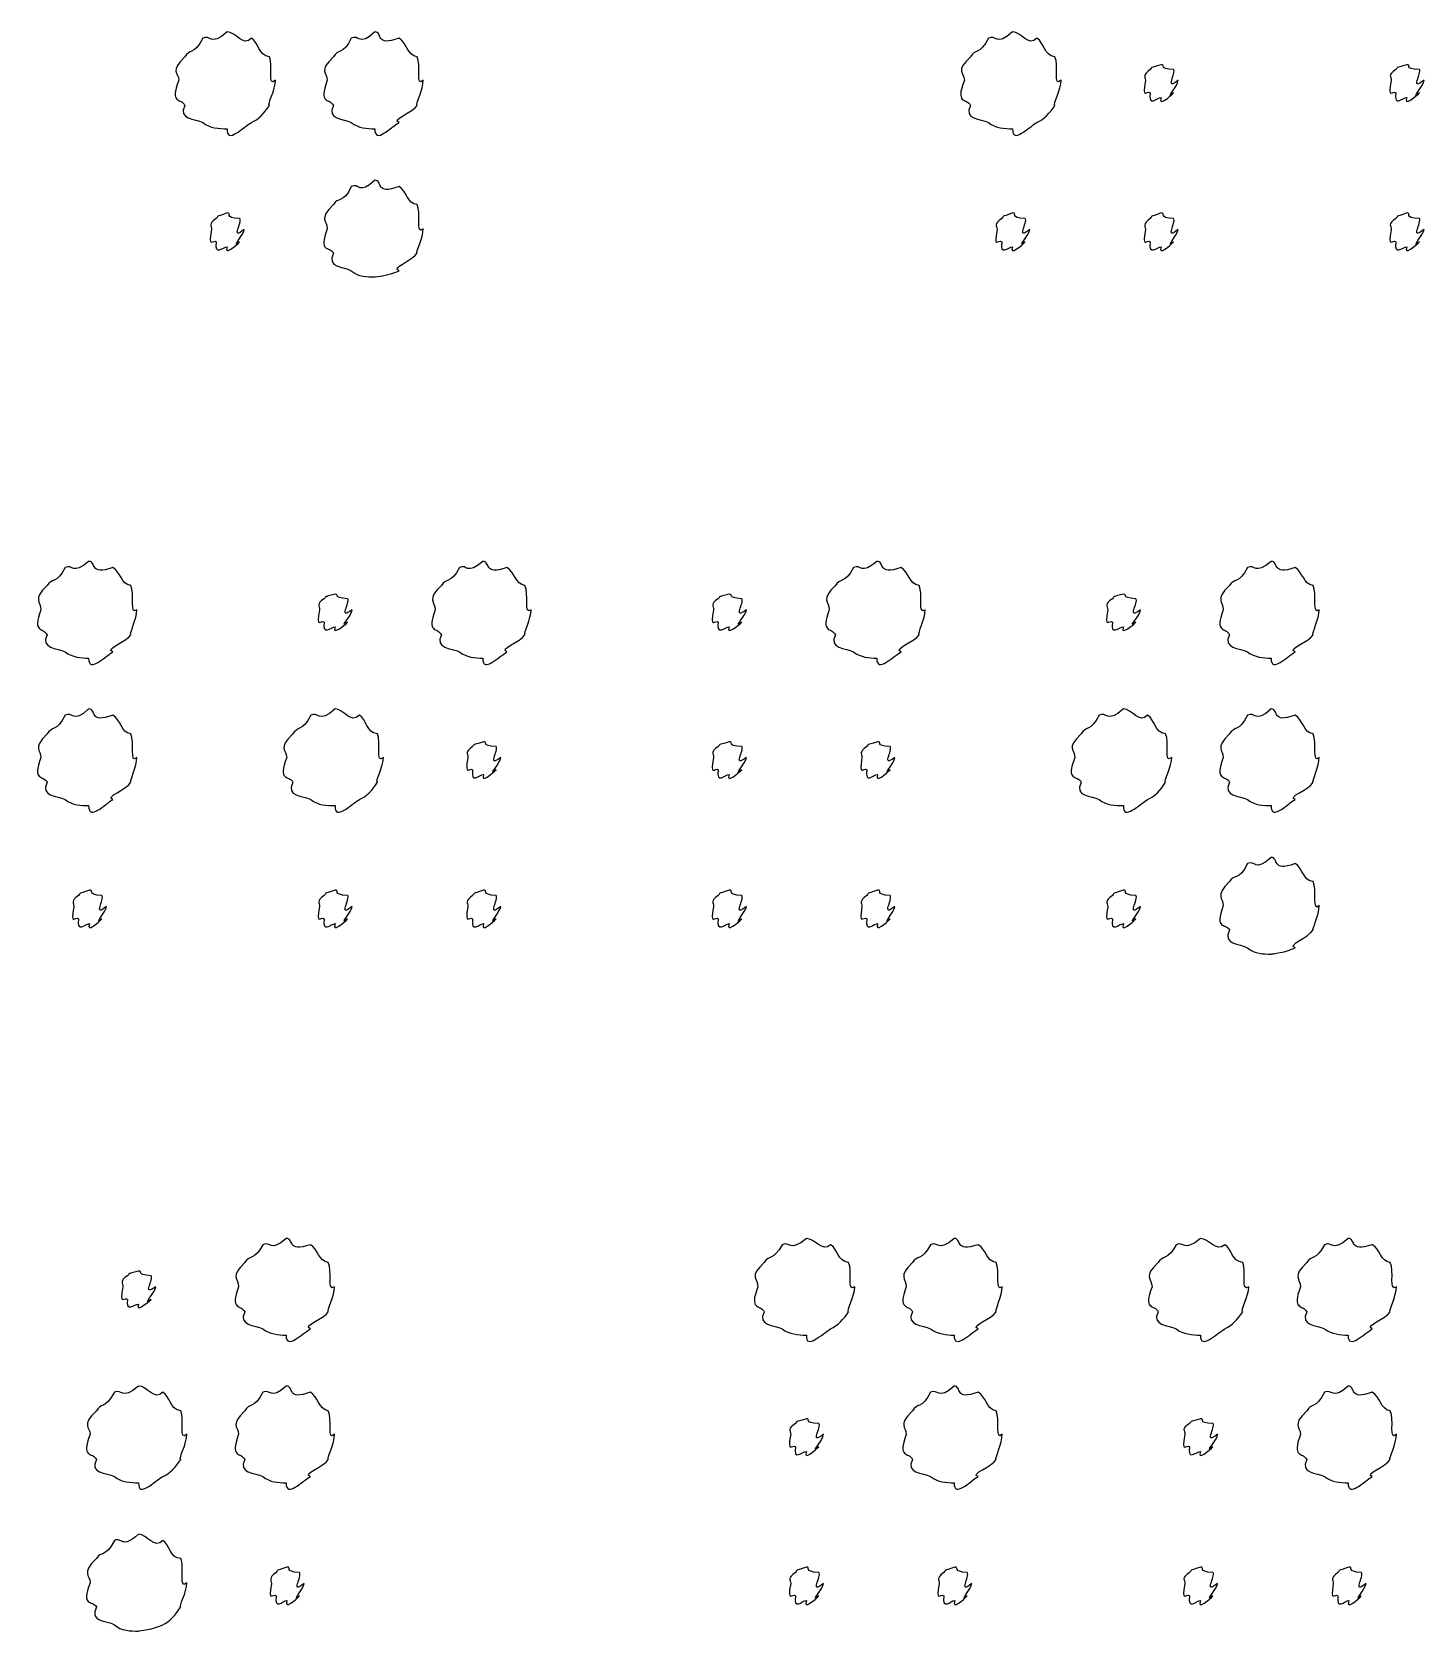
# Model space of a CAD drawing. Header units: millimetres. Extents: x -178 to -32, y 41 to 266.
# Drawn here: x -154.26 to -144.43, y 186.96 to 198.25 of the extents above; entities that cross this region are included whole.
import ezdxf

# ---------------------------------------------------------------- set-up
doc = ezdxf.new("R2010")
doc.units = ezdxf.units.MM
doc.layers.get('0').update_dxf_attribs({"linetype": 'CONTINUOUS'})

msp = doc.modelspace()

# ---------------------------------------------------------------- linework, layer by layer
at = {"color": 0}
for p, q in [((-152.882, 198.247), (-152.882, 198.247)), ((-151.84, 198.247), (-151.84, 198.247)), ((-147.337, 198.247), (-147.337, 198.247)), ((-146.289, 198.016), (-146.289, 198.016)), ((-144.554, 198.016), (-144.554, 198.016)), ((-151.84, 197.2), (-151.84, 197.2)), ((-152.882, 196.969), (-152.882, 196.969)), ((-147.337, 196.969), (-147.337, 196.969)), ((-146.289, 196.969), (-146.289, 196.969)), ((-144.554, 196.969), (-144.554, 196.969)), ((-153.86, 194.509), (-153.86, 194.509)), ((-151.078, 194.509), (-151.078, 194.509)), ((-148.296, 194.509), (-148.296, 194.509)), ((-145.513, 194.509), (-145.513, 194.509)), ((-152.12, 194.277), (-152.12, 194.277)), ((-149.338, 194.277), (-149.338, 194.277)), ((-146.555, 194.277), (-146.555, 194.277)), ((-153.86, 193.467), (-153.86, 193.467)), ((-152.12, 193.467), (-152.12, 193.467)), ((-146.555, 193.467), (-146.555, 193.467)), ((-145.513, 193.467), (-145.513, 193.467)), ((-151.072, 193.235), (-151.072, 193.235)), ((-149.338, 193.235), (-149.338, 193.235)), ((-148.29, 193.235), (-148.29, 193.235)), ((-145.513, 192.419), (-145.513, 192.419)), ((-153.855, 192.188), (-153.855, 192.188)), ((-152.12, 192.188), (-152.12, 192.188)), ((-151.072, 192.188), (-151.072, 192.188)), ((-149.338, 192.188), (-149.338, 192.188)), ((-148.29, 192.188), (-148.29, 192.188)), ((-146.555, 192.188), (-146.555, 192.188)), ((-152.466, 189.728), (-152.466, 189.728)), ((-148.793, 189.728), (-148.793, 189.728)), ((-147.751, 189.728), (-147.751, 189.728)), ((-146.011, 189.728), (-146.011, 189.728)), ((-144.969, 189.728), (-144.969, 189.728)), ((-153.507, 189.497), (-153.507, 189.497)), ((-153.507, 188.686), (-153.507, 188.686)), ((-152.466, 188.686), (-152.466, 188.686)), ((-147.751, 188.686), (-147.751, 188.686)), ((-144.969, 188.686), (-144.969, 188.686)), ((-148.793, 188.455), (-148.793, 188.455)), ((-146.011, 188.455), (-146.011, 188.455)), ((-153.507, 187.639), (-153.507, 187.639)), ((-152.46, 187.408), (-152.46, 187.408)), ((-148.793, 187.408), (-148.793, 187.408)), ((-147.746, 187.408), (-147.746, 187.408)), ((-146.011, 187.408), (-146.011, 187.408)), ((-144.964, 187.408), (-144.964, 187.408))]:
    msp.add_line(p, q, dxfattribs=at)
for points in [[(-153.053, 198.203), (-153.115, 198.082), (-153.149, 198.129), (-153.18, 198.071)], [(-152.882, 198.247), (-153.005, 198.14), (-152.998, 198.232), (-153.053, 198.203)], [(-152.711, 198.203), (-152.769, 198.14), (-152.823, 198.247), (-152.882, 198.247)], [(-152.584, 198.071), (-152.663, 198.082), (-152.659, 198.173), (-152.711, 198.203)], [(-152.006, 198.203), (-152.063, 198.082), (-152.102, 198.129), (-152.132, 198.071)], [(-151.84, 198.247), (-151.953, 198.14), (-151.95, 198.232), (-152.006, 198.203)], [(-151.669, 198.203), (-151.84, 198.14), (-151.781, 198.247), (-151.84, 198.247)], [(-151.542, 198.071), (-151.611, 198.082), (-151.614, 198.173), (-151.669, 198.203)], [(-147.508, 198.203), (-147.569, 198.082), (-147.604, 198.129), (-147.634, 198.071)], [(-147.337, 198.247), (-147.459, 198.14), (-147.452, 198.232), (-147.508, 198.203)], [(-147.166, 198.203), (-147.224, 198.14), (-147.277, 198.247), (-147.337, 198.247)], [(-147.039, 198.071), (-147.118, 198.082), (-147.113, 198.173), (-147.166, 198.203)], [(-153.18, 198.071), (-153.291, 197.968), (-153.224, 197.961), (-153.224, 197.906)], [(-152.54, 197.906), (-152.601, 197.85), (-152.554, 198.016), (-152.584, 198.071)], [(-152.132, 198.071), (-152.24, 197.968), (-152.176, 197.961), (-152.176, 197.906)], [(-151.498, 197.906), (-151.553, 197.85), (-151.512, 198.016), (-151.542, 198.071)], [(-147.634, 198.071), (-147.746, 197.968), (-147.678, 197.961), (-147.678, 197.906)], [(-146.995, 197.906), (-147.055, 197.85), (-147.009, 198.016), (-147.039, 198.071)], [(-146.366, 197.983), (-146.423, 197.941), (-146.4, 197.934), (-146.4, 197.906)], [(-146.289, 198.016), (-146.379, 197.986), (-146.345, 198.005), (-146.366, 197.983)], [(-146.201, 197.983), (-146.313, 197.986), (-146.252, 198.016), (-146.289, 198.016)], [(-146.168, 197.906), (-146.269, 197.824), (-146.179, 197.961), (-146.201, 197.983)], [(-144.631, 197.983), (-144.692, 197.941), (-144.665, 197.934), (-144.665, 197.906)], [(-144.554, 198.016), (-144.648, 197.986), (-144.61, 198.005), (-144.631, 197.983)], [(-144.466, 197.983), (-144.582, 197.986), (-144.517, 198.016), (-144.554, 198.016)], [(-144.433, 197.906), (-144.538, 197.824), (-144.444, 197.961), (-144.466, 197.983)], [(-153.224, 197.906), (-153.291, 197.732), (-153.209, 197.784), (-153.18, 197.729)], [(-152.584, 197.729), (-152.601, 197.732), (-152.54, 197.842), (-152.54, 197.906)], [(-152.176, 197.906), (-152.24, 197.732), (-152.161, 197.784), (-152.132, 197.729)], [(-151.542, 197.729), (-151.553, 197.732), (-151.498, 197.842), (-151.498, 197.906)], [(-147.678, 197.906), (-147.746, 197.732), (-147.663, 197.784), (-147.634, 197.729)], [(-147.039, 197.729), (-147.055, 197.732), (-146.995, 197.842), (-146.995, 197.906)], [(-146.4, 197.906), (-146.423, 197.758), (-146.389, 197.84), (-146.366, 197.817)], [(-146.201, 197.817), (-146.269, 197.758), (-146.168, 197.868), (-146.168, 197.906)], [(-144.665, 197.906), (-144.692, 197.758), (-144.654, 197.84), (-144.631, 197.817)], [(-144.466, 197.817), (-144.538, 197.758), (-144.433, 197.868), (-144.433, 197.906)], [(-153.18, 197.729), (-153.232, 197.626), (-153.108, 197.637), (-153.053, 197.608)], [(-152.711, 197.608), (-152.663, 197.626), (-152.617, 197.677), (-152.584, 197.729)], [(-152.132, 197.729), (-152.182, 197.626), (-152.061, 197.637), (-152.006, 197.608)], [(-151.669, 197.608), (-151.73, 197.626), (-151.571, 197.677), (-151.542, 197.729)], [(-147.634, 197.729), (-147.687, 197.626), (-147.563, 197.637), (-147.508, 197.608)], [(-147.166, 197.608), (-147.118, 197.626), (-147.072, 197.677), (-147.039, 197.729)], [(-146.366, 197.817), (-146.379, 197.714), (-146.318, 197.784), (-146.289, 197.784)], [(-146.289, 197.784), (-146.313, 197.714), (-146.223, 197.795), (-146.201, 197.817)], [(-144.631, 197.817), (-144.648, 197.714), (-144.583, 197.784), (-144.554, 197.784)], [(-144.554, 197.784), (-144.582, 197.714), (-144.488, 197.795), (-144.466, 197.817)], [(-153.053, 197.608), (-153.005, 197.566), (-152.94, 197.564), (-152.882, 197.564)], [(-152.882, 197.564), (-152.888, 197.449), (-152.766, 197.578), (-152.711, 197.608)], [(-152.006, 197.608), (-151.953, 197.566), (-151.895, 197.564), (-151.84, 197.564)], [(-151.84, 197.564), (-151.84, 197.449), (-151.724, 197.578), (-151.669, 197.608)], [(-147.508, 197.608), (-147.459, 197.566), (-147.394, 197.564), (-147.337, 197.564)], [(-147.337, 197.564), (-147.342, 197.449), (-147.221, 197.578), (-147.166, 197.608)], [(-152.006, 197.156), (-152.063, 197.031), (-152.102, 197.084), (-152.132, 197.029)], [(-151.84, 197.2), (-151.953, 197.09), (-151.95, 197.185), (-152.006, 197.156)], [(-151.669, 197.156), (-151.84, 197.09), (-151.781, 197.2), (-151.84, 197.2)], [(-151.542, 197.029), (-151.611, 197.031), (-151.614, 197.126), (-151.669, 197.156)], [(-152.132, 197.029), (-152.24, 196.92), (-152.176, 196.916), (-152.176, 196.858)], [(-151.498, 196.858), (-151.553, 196.803), (-151.512, 196.974), (-151.542, 197.029)], [(-152.959, 196.93), (-153.02, 196.887), (-152.992, 196.882), (-152.992, 196.853)], [(-152.882, 196.969), (-152.976, 196.935), (-152.937, 196.955), (-152.959, 196.93)], [(-152.794, 196.93), (-152.909, 196.935), (-152.845, 196.969), (-152.882, 196.969)], [(-152.761, 196.853), (-152.865, 196.77), (-152.771, 196.908), (-152.794, 196.93)], [(-147.414, 196.93), (-147.475, 196.887), (-147.447, 196.882), (-147.447, 196.853)], [(-147.337, 196.969), (-147.43, 196.935), (-147.392, 196.955), (-147.414, 196.93)], [(-147.248, 196.93), (-147.364, 196.935), (-147.3, 196.969), (-147.337, 196.969)], [(-147.215, 196.853), (-147.32, 196.77), (-147.227, 196.908), (-147.248, 196.93)], [(-146.366, 196.93), (-146.423, 196.887), (-146.4, 196.882), (-146.4, 196.853)], [(-146.289, 196.969), (-146.379, 196.935), (-146.345, 196.955), (-146.366, 196.93)], [(-146.201, 196.93), (-146.313, 196.935), (-146.252, 196.969), (-146.289, 196.969)], [(-146.168, 196.853), (-146.269, 196.77), (-146.179, 196.908), (-146.201, 196.93)], [(-144.631, 196.93), (-144.692, 196.887), (-144.665, 196.882), (-144.665, 196.853)], [(-144.554, 196.969), (-144.648, 196.935), (-144.61, 196.955), (-144.631, 196.93)], [(-144.466, 196.93), (-144.582, 196.935), (-144.517, 196.969), (-144.554, 196.969)], [(-144.433, 196.853), (-144.538, 196.77), (-144.444, 196.908), (-144.466, 196.93)], [(-152.992, 196.853), (-153.02, 196.707), (-152.981, 196.789), (-152.959, 196.765)], [(-152.794, 196.765), (-152.865, 196.707), (-152.761, 196.82), (-152.761, 196.853)], [(-152.176, 196.858), (-152.24, 196.682), (-152.161, 196.739), (-152.132, 196.687)], [(-151.542, 196.687), (-151.553, 196.682), (-151.498, 196.795), (-151.498, 196.858)], [(-147.447, 196.853), (-147.475, 196.707), (-147.436, 196.789), (-147.414, 196.765)], [(-147.248, 196.765), (-147.32, 196.707), (-147.215, 196.82), (-147.215, 196.853)], [(-146.4, 196.853), (-146.423, 196.707), (-146.389, 196.789), (-146.366, 196.765)], [(-146.201, 196.765), (-146.269, 196.707), (-146.168, 196.82), (-146.168, 196.853)], [(-144.665, 196.853), (-144.692, 196.707), (-144.654, 196.789), (-144.631, 196.765)], [(-144.466, 196.765), (-144.538, 196.707), (-144.433, 196.82), (-144.433, 196.853)], [(-152.959, 196.765), (-152.976, 196.66), (-152.911, 196.731), (-152.882, 196.731)], [(-152.882, 196.731), (-152.909, 196.66), (-152.816, 196.742), (-152.794, 196.765)], [(-147.414, 196.765), (-147.43, 196.66), (-147.366, 196.731), (-147.337, 196.731)], [(-147.337, 196.731), (-147.364, 196.66), (-147.271, 196.742), (-147.248, 196.765)], [(-146.366, 196.765), (-146.379, 196.66), (-146.318, 196.731), (-146.289, 196.731)], [(-146.289, 196.731), (-146.313, 196.66), (-146.223, 196.742), (-146.201, 196.765)], [(-144.631, 196.765), (-144.648, 196.66), (-144.583, 196.731), (-144.554, 196.731)], [(-144.554, 196.731), (-144.582, 196.66), (-144.488, 196.742), (-144.466, 196.765)], [(-152.132, 196.687), (-152.182, 196.578), (-152.061, 196.594), (-152.006, 196.561)], [(-151.669, 196.561), (-151.73, 196.578), (-151.571, 196.635), (-151.542, 196.687)], [(-152.006, 196.561), (-151.953, 196.517), (-151.895, 196.517), (-151.84, 196.517)], [(-151.84, 196.517), (-151.84, 196.517), (-151.724, 196.53), (-151.669, 196.561)], [(-154.026, 194.465), (-154.083, 194.349), (-154.122, 194.393), (-154.153, 194.338)], [(-153.86, 194.509), (-153.973, 194.407), (-153.971, 194.493), (-154.026, 194.465)], [(-153.689, 194.465), (-153.86, 194.407), (-153.801, 194.509), (-153.86, 194.509)], [(-153.563, 194.338), (-153.632, 194.349), (-153.634, 194.434), (-153.689, 194.465)], [(-151.243, 194.465), (-151.301, 194.349), (-151.34, 194.393), (-151.37, 194.338)], [(-151.078, 194.509), (-151.191, 194.407), (-151.188, 194.493), (-151.243, 194.465)], [(-150.907, 194.465), (-151.078, 194.407), (-151.019, 194.509), (-151.078, 194.509)], [(-150.78, 194.338), (-150.849, 194.349), (-150.852, 194.434), (-150.907, 194.465)], [(-148.461, 194.465), (-148.519, 194.349), (-148.558, 194.393), (-148.588, 194.338)], [(-148.296, 194.509), (-148.409, 194.407), (-148.406, 194.493), (-148.461, 194.465)], [(-148.125, 194.465), (-148.296, 194.407), (-148.237, 194.509), (-148.296, 194.509)], [(-147.998, 194.338), (-148.067, 194.349), (-148.07, 194.434), (-148.125, 194.465)], [(-145.679, 194.465), (-145.737, 194.349), (-145.775, 194.393), (-145.806, 194.338)], [(-145.513, 194.509), (-145.627, 194.407), (-145.624, 194.493), (-145.679, 194.465)], [(-145.343, 194.465), (-145.513, 194.407), (-145.454, 194.509), (-145.513, 194.509)], [(-145.216, 194.338), (-145.285, 194.349), (-145.288, 194.434), (-145.343, 194.465)], [(-154.153, 194.338), (-154.26, 194.239), (-154.197, 194.225), (-154.197, 194.167)], [(-153.519, 194.167), (-153.574, 194.12), (-153.532, 194.283), (-153.563, 194.338)], [(-151.37, 194.338), (-151.477, 194.239), (-151.414, 194.225), (-151.414, 194.167)], [(-150.736, 194.167), (-150.791, 194.12), (-150.75, 194.283), (-150.78, 194.338)], [(-148.588, 194.338), (-148.695, 194.239), (-148.632, 194.225), (-148.632, 194.167)], [(-147.954, 194.167), (-148.009, 194.12), (-147.968, 194.283), (-147.998, 194.338)], [(-145.806, 194.338), (-145.913, 194.239), (-145.85, 194.225), (-145.85, 194.167)], [(-145.172, 194.167), (-145.227, 194.12), (-145.186, 194.283), (-145.216, 194.338)], [(-152.197, 194.244), (-152.257, 194.208), (-152.23, 194.196), (-152.23, 194.167)], [(-152.12, 194.277), (-152.213, 194.253), (-152.175, 194.266), (-152.197, 194.244)], [(-152.032, 194.244), (-152.147, 194.253), (-152.083, 194.277), (-152.12, 194.277)], [(-151.999, 194.167), (-152.103, 194.091), (-152.009, 194.222), (-152.032, 194.244)], [(-149.415, 194.244), (-149.475, 194.208), (-149.448, 194.196), (-149.448, 194.167)], [(-149.338, 194.277), (-149.431, 194.253), (-149.393, 194.266), (-149.415, 194.244)], [(-149.249, 194.244), (-149.365, 194.253), (-149.3, 194.277), (-149.338, 194.277)], [(-149.216, 194.167), (-149.321, 194.091), (-149.227, 194.222), (-149.249, 194.244)], [(-146.632, 194.244), (-146.693, 194.208), (-146.666, 194.196), (-146.666, 194.167)], [(-146.555, 194.277), (-146.649, 194.253), (-146.611, 194.266), (-146.632, 194.244)], [(-146.467, 194.244), (-146.583, 194.253), (-146.518, 194.277), (-146.555, 194.277)], [(-146.434, 194.167), (-146.539, 194.091), (-146.445, 194.222), (-146.467, 194.244)], [(-154.197, 194.167), (-154.26, 193.999), (-154.182, 194.046), (-154.153, 193.991)], [(-153.563, 193.991), (-153.574, 193.999), (-153.519, 194.104), (-153.519, 194.167)], [(-152.23, 194.167), (-152.257, 194.025), (-152.219, 194.101), (-152.197, 194.079)], [(-152.032, 194.079), (-152.103, 194.025), (-151.999, 194.13), (-151.999, 194.167)], [(-151.414, 194.167), (-151.477, 193.999), (-151.399, 194.046), (-151.37, 193.991)], [(-150.78, 193.991), (-150.791, 193.999), (-150.736, 194.104), (-150.736, 194.167)], [(-149.448, 194.167), (-149.475, 194.025), (-149.437, 194.101), (-149.415, 194.079)], [(-149.249, 194.079), (-149.321, 194.025), (-149.216, 194.13), (-149.216, 194.167)], [(-148.632, 194.167), (-148.695, 193.999), (-148.617, 194.046), (-148.588, 193.991)], [(-147.998, 193.991), (-148.009, 193.999), (-147.954, 194.104), (-147.954, 194.167)], [(-146.666, 194.167), (-146.693, 194.025), (-146.655, 194.101), (-146.632, 194.079)], [(-146.467, 194.079), (-146.539, 194.025), (-146.434, 194.13), (-146.434, 194.167)], [(-145.85, 194.167), (-145.913, 193.999), (-145.834, 194.046), (-145.806, 193.991)], [(-145.216, 193.991), (-145.227, 193.999), (-145.172, 194.104), (-145.172, 194.167)], [(-154.153, 193.991), (-154.202, 193.893), (-154.081, 193.898), (-154.026, 193.869)], [(-153.689, 193.869), (-153.75, 193.893), (-153.592, 193.938), (-153.563, 193.991)], [(-152.197, 194.079), (-152.213, 193.981), (-152.149, 194.046), (-152.12, 194.046)], [(-152.12, 194.046), (-152.147, 193.981), (-152.054, 194.057), (-152.032, 194.079)], [(-151.37, 193.991), (-151.42, 193.893), (-151.299, 193.898), (-151.243, 193.869)], [(-150.907, 193.869), (-150.968, 193.893), (-150.809, 193.938), (-150.78, 193.991)], [(-149.415, 194.079), (-149.431, 193.981), (-149.366, 194.046), (-149.338, 194.046)], [(-149.338, 194.046), (-149.365, 193.981), (-149.272, 194.057), (-149.249, 194.079)], [(-148.588, 193.991), (-148.638, 193.893), (-148.516, 193.898), (-148.461, 193.869)], [(-148.125, 193.869), (-148.185, 193.893), (-148.027, 193.938), (-147.998, 193.991)], [(-146.632, 194.079), (-146.649, 193.981), (-146.584, 194.046), (-146.555, 194.046)], [(-146.555, 194.046), (-146.583, 193.981), (-146.489, 194.057), (-146.467, 194.079)], [(-145.806, 193.991), (-145.855, 193.893), (-145.734, 193.898), (-145.679, 193.869)], [(-145.343, 193.869), (-145.403, 193.893), (-145.245, 193.938), (-145.216, 193.991)], [(-154.026, 193.869), (-153.973, 193.833), (-153.916, 193.825), (-153.86, 193.825)], [(-153.86, 193.825), (-153.86, 193.716), (-153.744, 193.839), (-153.689, 193.869)], [(-151.243, 193.869), (-151.191, 193.833), (-151.133, 193.825), (-151.078, 193.825)], [(-151.078, 193.825), (-151.078, 193.716), (-150.962, 193.839), (-150.907, 193.869)], [(-148.461, 193.869), (-148.409, 193.833), (-148.351, 193.825), (-148.296, 193.825)], [(-148.296, 193.825), (-148.296, 193.716), (-148.18, 193.839), (-148.125, 193.869)], [(-145.679, 193.869), (-145.627, 193.833), (-145.568, 193.825), (-145.513, 193.825)], [(-145.513, 193.825), (-145.513, 193.716), (-145.398, 193.839), (-145.343, 193.869)], [(-154.026, 193.423), (-154.083, 193.301), (-154.122, 193.348), (-154.153, 193.29)], [(-153.86, 193.467), (-153.973, 193.359), (-153.971, 193.452), (-154.026, 193.423)], [(-153.689, 193.423), (-153.86, 193.359), (-153.801, 193.467), (-153.86, 193.467)], [(-153.563, 193.29), (-153.632, 193.301), (-153.634, 193.392), (-153.689, 193.423)], [(-152.291, 193.423), (-152.353, 193.301), (-152.387, 193.348), (-152.418, 193.29)], [(-152.12, 193.467), (-152.242, 193.359), (-152.236, 193.452), (-152.291, 193.423)], [(-151.949, 193.423), (-152.007, 193.359), (-152.061, 193.467), (-152.12, 193.467)], [(-151.822, 193.29), (-151.901, 193.301), (-151.897, 193.392), (-151.949, 193.423)], [(-146.726, 193.423), (-146.788, 193.301), (-146.823, 193.348), (-146.853, 193.29)], [(-146.555, 193.467), (-146.678, 193.359), (-146.671, 193.452), (-146.726, 193.423)], [(-146.384, 193.423), (-146.442, 193.359), (-146.496, 193.467), (-146.555, 193.467)], [(-146.258, 193.29), (-146.336, 193.301), (-146.332, 193.392), (-146.384, 193.423)], [(-145.679, 193.423), (-145.737, 193.301), (-145.775, 193.348), (-145.806, 193.29)], [(-145.513, 193.467), (-145.627, 193.359), (-145.624, 193.452), (-145.679, 193.423)], [(-145.343, 193.423), (-145.513, 193.359), (-145.454, 193.467), (-145.513, 193.467)], [(-145.216, 193.29), (-145.285, 193.301), (-145.288, 193.392), (-145.343, 193.423)], [(-154.153, 193.29), (-154.26, 193.187), (-154.197, 193.18), (-154.197, 193.125)], [(-153.519, 193.125), (-153.574, 193.07), (-153.532, 193.235), (-153.563, 193.29)], [(-152.418, 193.29), (-152.529, 193.187), (-152.462, 193.18), (-152.462, 193.125)], [(-151.778, 193.125), (-151.839, 193.07), (-151.792, 193.235), (-151.822, 193.29)], [(-151.15, 193.202), (-151.206, 193.161), (-151.183, 193.154), (-151.183, 193.125)], [(-151.072, 193.235), (-151.162, 193.205), (-151.128, 193.225), (-151.15, 193.202)], [(-150.984, 193.202), (-151.096, 193.205), (-151.035, 193.235), (-151.072, 193.235)], [(-150.951, 193.125), (-151.052, 193.044), (-150.962, 193.18), (-150.984, 193.202)], [(-149.415, 193.202), (-149.475, 193.161), (-149.448, 193.154), (-149.448, 193.125)], [(-149.338, 193.235), (-149.431, 193.205), (-149.393, 193.225), (-149.415, 193.202)], [(-149.249, 193.202), (-149.365, 193.205), (-149.3, 193.235), (-149.338, 193.235)], [(-149.216, 193.125), (-149.321, 193.044), (-149.227, 193.18), (-149.249, 193.202)], [(-148.367, 193.202), (-148.424, 193.161), (-148.401, 193.154), (-148.401, 193.125)], [(-148.29, 193.235), (-148.38, 193.205), (-148.346, 193.225), (-148.367, 193.202)], [(-148.202, 193.202), (-148.314, 193.205), (-148.253, 193.235), (-148.29, 193.235)], [(-148.169, 193.125), (-148.27, 193.044), (-148.18, 193.18), (-148.202, 193.202)], [(-146.853, 193.29), (-146.965, 193.187), (-146.897, 193.18), (-146.897, 193.125)], [(-146.214, 193.125), (-146.274, 193.07), (-146.227, 193.235), (-146.258, 193.29)], [(-145.806, 193.29), (-145.913, 193.187), (-145.85, 193.18), (-145.85, 193.125)], [(-145.172, 193.125), (-145.227, 193.07), (-145.186, 193.235), (-145.216, 193.29)], [(-154.197, 193.125), (-154.26, 192.951), (-154.182, 193.004), (-154.153, 192.949)], [(-153.563, 192.949), (-153.574, 192.951), (-153.519, 193.062), (-153.519, 193.125)], [(-152.462, 193.125), (-152.529, 192.951), (-152.447, 193.004), (-152.418, 192.949)], [(-151.822, 192.949), (-151.839, 192.951), (-151.778, 193.062), (-151.778, 193.125)], [(-151.183, 193.125), (-151.206, 192.978), (-151.172, 193.059), (-151.15, 193.037)], [(-150.984, 193.037), (-151.052, 192.978), (-150.951, 193.088), (-150.951, 193.125)], [(-149.448, 193.125), (-149.475, 192.978), (-149.437, 193.059), (-149.415, 193.037)], [(-149.249, 193.037), (-149.321, 192.978), (-149.216, 193.088), (-149.216, 193.125)], [(-148.401, 193.125), (-148.424, 192.978), (-148.39, 193.059), (-148.367, 193.037)], [(-148.202, 193.037), (-148.27, 192.978), (-148.169, 193.088), (-148.169, 193.125)], [(-146.897, 193.125), (-146.965, 192.951), (-146.882, 193.004), (-146.853, 192.949)], [(-146.258, 192.949), (-146.274, 192.951), (-146.214, 193.062), (-146.214, 193.125)], [(-145.85, 193.125), (-145.913, 192.951), (-145.834, 193.004), (-145.806, 192.949)], [(-145.216, 192.949), (-145.227, 192.951), (-145.172, 193.062), (-145.172, 193.125)], [(-151.15, 193.037), (-151.162, 192.933), (-151.101, 193.004), (-151.072, 193.004)], [(-151.072, 193.004), (-151.096, 192.933), (-151.007, 193.015), (-150.984, 193.037)], [(-149.415, 193.037), (-149.431, 192.933), (-149.366, 193.004), (-149.338, 193.004)], [(-149.338, 193.004), (-149.365, 192.933), (-149.272, 193.015), (-149.249, 193.037)], [(-148.367, 193.037), (-148.38, 192.933), (-148.319, 193.004), (-148.29, 193.004)], [(-148.29, 193.004), (-148.314, 192.933), (-148.224, 193.015), (-148.202, 193.037)], [(-154.153, 192.949), (-154.202, 192.845), (-154.081, 192.857), (-154.026, 192.828)], [(-153.689, 192.828), (-153.75, 192.845), (-153.592, 192.896), (-153.563, 192.949)], [(-152.418, 192.949), (-152.47, 192.845), (-152.346, 192.857), (-152.291, 192.828)], [(-151.949, 192.828), (-151.901, 192.845), (-151.855, 192.896), (-151.822, 192.949)], [(-146.853, 192.949), (-146.905, 192.845), (-146.781, 192.857), (-146.726, 192.828)], [(-146.384, 192.828), (-146.336, 192.845), (-146.291, 192.896), (-146.258, 192.949)], [(-145.806, 192.949), (-145.855, 192.845), (-145.734, 192.857), (-145.679, 192.828)], [(-145.343, 192.828), (-145.403, 192.845), (-145.245, 192.896), (-145.216, 192.949)], [(-154.026, 192.828), (-153.973, 192.786), (-153.916, 192.784), (-153.86, 192.784)], [(-153.86, 192.784), (-153.86, 192.669), (-153.744, 192.797), (-153.689, 192.828)], [(-152.291, 192.828), (-152.242, 192.786), (-152.178, 192.784), (-152.12, 192.784)], [(-152.12, 192.784), (-152.125, 192.669), (-152.004, 192.797), (-151.949, 192.828)], [(-146.726, 192.828), (-146.678, 192.786), (-146.613, 192.784), (-146.555, 192.784)], [(-146.555, 192.784), (-146.561, 192.669), (-146.439, 192.797), (-146.384, 192.828)], [(-145.679, 192.828), (-145.627, 192.786), (-145.568, 192.784), (-145.513, 192.784)], [(-145.513, 192.784), (-145.513, 192.669), (-145.398, 192.797), (-145.343, 192.828)], [(-145.513, 192.419), (-145.627, 192.309), (-145.624, 192.404), (-145.679, 192.375)], [(-145.343, 192.375), (-145.513, 192.309), (-145.454, 192.419), (-145.513, 192.419)], [(-145.679, 192.375), (-145.737, 192.25), (-145.775, 192.304), (-145.806, 192.249)], [(-145.216, 192.249), (-145.285, 192.25), (-145.288, 192.345), (-145.343, 192.375)], [(-153.855, 192.188), (-153.944, 192.155), (-153.91, 192.174), (-153.932, 192.15)], [(-153.767, 192.15), (-153.878, 192.155), (-153.817, 192.188), (-153.855, 192.188)], [(-152.12, 192.188), (-152.213, 192.155), (-152.175, 192.174), (-152.197, 192.15)], [(-152.032, 192.15), (-152.147, 192.155), (-152.083, 192.188), (-152.12, 192.188)], [(-151.072, 192.188), (-151.162, 192.155), (-151.128, 192.174), (-151.15, 192.15)], [(-150.984, 192.15), (-151.096, 192.155), (-151.035, 192.188), (-151.072, 192.188)], [(-149.338, 192.188), (-149.431, 192.155), (-149.393, 192.174), (-149.415, 192.15)], [(-149.249, 192.15), (-149.365, 192.155), (-149.3, 192.188), (-149.338, 192.188)], [(-148.29, 192.188), (-148.38, 192.155), (-148.346, 192.174), (-148.367, 192.15)], [(-148.202, 192.15), (-148.314, 192.155), (-148.253, 192.188), (-148.29, 192.188)], [(-146.555, 192.188), (-146.649, 192.155), (-146.611, 192.174), (-146.632, 192.15)], [(-146.467, 192.15), (-146.583, 192.155), (-146.518, 192.188), (-146.555, 192.188)], [(-145.806, 192.249), (-145.913, 192.14), (-145.85, 192.136), (-145.85, 192.078)], [(-145.172, 192.078), (-145.227, 192.023), (-145.186, 192.194), (-145.216, 192.249)], [(-153.932, 192.15), (-153.989, 192.107), (-153.965, 192.101), (-153.965, 192.072)], [(-153.965, 192.072), (-153.989, 191.926), (-153.954, 192.009), (-153.932, 191.984)], [(-153.734, 192.072), (-153.834, 191.99), (-153.744, 192.127), (-153.767, 192.15)], [(-153.767, 191.984), (-153.834, 191.926), (-153.734, 192.039), (-153.734, 192.072)], [(-152.197, 192.15), (-152.257, 192.107), (-152.23, 192.101), (-152.23, 192.072)], [(-152.23, 192.072), (-152.257, 191.926), (-152.219, 192.009), (-152.197, 191.984)], [(-151.999, 192.072), (-152.103, 191.99), (-152.009, 192.127), (-152.032, 192.15)], [(-152.032, 191.984), (-152.103, 191.926), (-151.999, 192.039), (-151.999, 192.072)], [(-151.15, 192.15), (-151.206, 192.107), (-151.183, 192.101), (-151.183, 192.072)], [(-151.183, 192.072), (-151.206, 191.926), (-151.172, 192.009), (-151.15, 191.984)], [(-150.951, 192.072), (-151.052, 191.99), (-150.962, 192.127), (-150.984, 192.15)], [(-150.984, 191.984), (-151.052, 191.926), (-150.951, 192.039), (-150.951, 192.072)], [(-149.415, 192.15), (-149.475, 192.107), (-149.448, 192.101), (-149.448, 192.072)], [(-149.448, 192.072), (-149.475, 191.926), (-149.437, 192.009), (-149.415, 191.984)], [(-149.216, 192.072), (-149.321, 191.99), (-149.227, 192.127), (-149.249, 192.15)], [(-149.249, 191.984), (-149.321, 191.926), (-149.216, 192.039), (-149.216, 192.072)], [(-148.367, 192.15), (-148.424, 192.107), (-148.401, 192.101), (-148.401, 192.072)], [(-148.401, 192.072), (-148.424, 191.926), (-148.39, 192.009), (-148.367, 191.984)], [(-148.169, 192.072), (-148.27, 191.99), (-148.18, 192.127), (-148.202, 192.15)], [(-148.202, 191.984), (-148.27, 191.926), (-148.169, 192.039), (-148.169, 192.072)], [(-146.632, 192.15), (-146.693, 192.107), (-146.666, 192.101), (-146.666, 192.072)], [(-146.666, 192.072), (-146.693, 191.926), (-146.655, 192.009), (-146.632, 191.984)], [(-146.434, 192.072), (-146.539, 191.99), (-146.445, 192.127), (-146.467, 192.15)], [(-146.467, 191.984), (-146.539, 191.926), (-146.434, 192.039), (-146.434, 192.072)], [(-145.85, 192.078), (-145.913, 191.902), (-145.834, 191.958), (-145.806, 191.907)], [(-145.216, 191.907), (-145.227, 191.902), (-145.172, 192.014), (-145.172, 192.078)], [(-153.932, 191.984), (-153.944, 191.879), (-153.884, 191.951), (-153.855, 191.951)], [(-153.855, 191.951), (-153.878, 191.879), (-153.789, 191.962), (-153.767, 191.984)], [(-152.197, 191.984), (-152.213, 191.879), (-152.149, 191.951), (-152.12, 191.951)], [(-152.12, 191.951), (-152.147, 191.879), (-152.054, 191.962), (-152.032, 191.984)], [(-151.15, 191.984), (-151.162, 191.879), (-151.101, 191.951), (-151.072, 191.951)], [(-151.072, 191.951), (-151.096, 191.879), (-151.007, 191.962), (-150.984, 191.984)], [(-149.415, 191.984), (-149.431, 191.879), (-149.366, 191.951), (-149.338, 191.951)], [(-149.338, 191.951), (-149.365, 191.879), (-149.272, 191.962), (-149.249, 191.984)], [(-148.367, 191.984), (-148.38, 191.879), (-148.319, 191.951), (-148.29, 191.951)], [(-148.29, 191.951), (-148.314, 191.879), (-148.224, 191.962), (-148.202, 191.984)], [(-146.632, 191.984), (-146.649, 191.879), (-146.584, 191.951), (-146.555, 191.951)], [(-146.555, 191.951), (-146.583, 191.879), (-146.489, 191.962), (-146.467, 191.984)], [(-145.806, 191.907), (-145.855, 191.798), (-145.734, 191.813), (-145.679, 191.78)], [(-145.343, 191.78), (-145.403, 191.798), (-145.245, 191.855), (-145.216, 191.907)], [(-145.679, 191.78), (-145.627, 191.736), (-145.568, 191.736), (-145.513, 191.736)], [(-145.513, 191.736), (-145.513, 191.736), (-145.398, 191.75), (-145.343, 191.78)], [(-152.466, 189.728), (-152.579, 189.626), (-152.576, 189.713), (-152.631, 189.684)], [(-152.295, 189.684), (-152.466, 189.626), (-152.406, 189.728), (-152.466, 189.728)], [(-148.793, 189.728), (-148.916, 189.626), (-148.909, 189.713), (-148.964, 189.684)], [(-148.622, 189.684), (-148.68, 189.626), (-148.734, 189.728), (-148.793, 189.728)], [(-147.751, 189.728), (-147.864, 189.626), (-147.862, 189.713), (-147.917, 189.684)], [(-147.581, 189.684), (-147.751, 189.626), (-147.692, 189.728), (-147.751, 189.728)], [(-146.011, 189.728), (-146.134, 189.626), (-146.127, 189.713), (-146.182, 189.684)], [(-145.84, 189.684), (-145.898, 189.626), (-145.952, 189.728), (-146.011, 189.728)], [(-144.969, 189.728), (-145.082, 189.626), (-145.08, 189.713), (-145.135, 189.684)], [(-144.798, 189.684), (-144.969, 189.626), (-144.91, 189.728), (-144.969, 189.728)], [(-152.631, 189.684), (-152.689, 189.568), (-152.727, 189.612), (-152.758, 189.557)], [(-152.168, 189.557), (-152.237, 189.568), (-152.24, 189.654), (-152.295, 189.684)], [(-148.964, 189.684), (-149.026, 189.568), (-149.061, 189.612), (-149.091, 189.557)], [(-148.495, 189.557), (-148.574, 189.568), (-148.57, 189.654), (-148.622, 189.684)], [(-147.917, 189.684), (-147.975, 189.568), (-148.013, 189.612), (-148.044, 189.557)], [(-147.454, 189.557), (-147.523, 189.568), (-147.525, 189.654), (-147.581, 189.684)], [(-146.182, 189.684), (-146.244, 189.568), (-146.278, 189.612), (-146.309, 189.557)], [(-145.713, 189.557), (-145.792, 189.568), (-145.788, 189.654), (-145.84, 189.684)], [(-145.135, 189.684), (-145.192, 189.568), (-145.231, 189.612), (-145.261, 189.557)], [(-144.672, 189.557), (-144.74, 189.568), (-144.743, 189.654), (-144.798, 189.684)], [(-153.585, 189.464), (-153.645, 189.428), (-153.618, 189.416), (-153.618, 189.387)], [(-153.507, 189.497), (-153.601, 189.472), (-153.563, 189.486), (-153.585, 189.464)], [(-153.419, 189.464), (-153.535, 189.472), (-153.47, 189.497), (-153.507, 189.497)], [(-153.386, 189.387), (-153.491, 189.311), (-153.397, 189.442), (-153.419, 189.464)], [(-152.758, 189.557), (-152.865, 189.458), (-152.802, 189.444), (-152.802, 189.387)], [(-152.124, 189.387), (-152.179, 189.34), (-152.138, 189.502), (-152.168, 189.557)], [(-149.091, 189.557), (-149.202, 189.458), (-149.135, 189.444), (-149.135, 189.387)], [(-148.451, 189.387), (-148.512, 189.34), (-148.465, 189.502), (-148.495, 189.557)], [(-148.044, 189.557), (-148.151, 189.458), (-148.088, 189.444), (-148.088, 189.387)], [(-147.41, 189.387), (-147.465, 189.34), (-147.423, 189.502), (-147.454, 189.557)], [(-146.309, 189.557), (-146.42, 189.458), (-146.353, 189.444), (-146.353, 189.387)], [(-145.669, 189.387), (-145.73, 189.34), (-145.683, 189.502), (-145.713, 189.557)], [(-145.261, 189.557), (-145.369, 189.458), (-145.305, 189.444), (-145.305, 189.387)], [(-144.628, 189.387), (-144.683, 189.34), (-144.641, 189.502), (-144.672, 189.557)], [(-153.618, 189.387), (-153.645, 189.244), (-153.607, 189.32), (-153.585, 189.298)], [(-153.419, 189.298), (-153.491, 189.244), (-153.386, 189.349), (-153.386, 189.387)], [(-152.802, 189.387), (-152.865, 189.218), (-152.787, 189.265), (-152.758, 189.21)], [(-152.168, 189.21), (-152.179, 189.218), (-152.124, 189.323), (-152.124, 189.387)], [(-149.135, 189.387), (-149.202, 189.218), (-149.12, 189.265), (-149.091, 189.21)], [(-148.495, 189.21), (-148.512, 189.218), (-148.451, 189.323), (-148.451, 189.387)], [(-148.088, 189.387), (-148.151, 189.218), (-148.072, 189.265), (-148.044, 189.21)], [(-147.454, 189.21), (-147.465, 189.218), (-147.41, 189.323), (-147.41, 189.387)], [(-146.353, 189.387), (-146.42, 189.218), (-146.338, 189.265), (-146.309, 189.21)], [(-145.713, 189.21), (-145.73, 189.218), (-145.669, 189.323), (-145.669, 189.387)], [(-145.305, 189.387), (-145.369, 189.218), (-145.29, 189.265), (-145.261, 189.21)], [(-144.672, 189.21), (-144.683, 189.218), (-144.628, 189.323), (-144.628, 189.387)], [(-153.585, 189.298), (-153.601, 189.2), (-153.536, 189.265), (-153.507, 189.265)], [(-153.507, 189.265), (-153.535, 189.2), (-153.441, 189.276), (-153.419, 189.298)], [(-152.758, 189.21), (-152.807, 189.112), (-152.686, 189.118), (-152.631, 189.089)], [(-152.295, 189.089), (-152.356, 189.112), (-152.197, 189.158), (-152.168, 189.21)], [(-149.091, 189.21), (-149.143, 189.112), (-149.019, 189.118), (-148.964, 189.089)], [(-148.622, 189.089), (-148.574, 189.112), (-148.529, 189.158), (-148.495, 189.21)], [(-148.044, 189.21), (-148.093, 189.112), (-147.972, 189.118), (-147.917, 189.089)], [(-147.581, 189.089), (-147.641, 189.112), (-147.483, 189.158), (-147.454, 189.21)], [(-146.309, 189.21), (-146.361, 189.112), (-146.237, 189.118), (-146.182, 189.089)], [(-145.84, 189.089), (-145.792, 189.112), (-145.746, 189.158), (-145.713, 189.21)], [(-145.261, 189.21), (-145.311, 189.112), (-145.19, 189.118), (-145.135, 189.089)], [(-144.798, 189.089), (-144.859, 189.112), (-144.701, 189.158), (-144.672, 189.21)], [(-152.631, 189.089), (-152.579, 189.053), (-152.521, 189.045), (-152.466, 189.045)], [(-152.466, 189.045), (-152.466, 188.936), (-152.35, 189.059), (-152.295, 189.089)], [(-148.964, 189.089), (-148.916, 189.053), (-148.851, 189.045), (-148.793, 189.045)], [(-148.793, 189.045), (-148.799, 188.936), (-148.677, 189.059), (-148.622, 189.089)], [(-147.917, 189.089), (-147.864, 189.053), (-147.806, 189.045), (-147.751, 189.045)], [(-147.751, 189.045), (-147.751, 188.936), (-147.636, 189.059), (-147.581, 189.089)], [(-146.182, 189.089), (-146.134, 189.053), (-146.069, 189.045), (-146.011, 189.045)], [(-146.011, 189.045), (-146.016, 188.936), (-145.895, 189.059), (-145.84, 189.089)], [(-145.135, 189.089), (-145.082, 189.053), (-145.024, 189.045), (-144.969, 189.045)], [(-144.969, 189.045), (-144.969, 188.936), (-144.853, 189.059), (-144.798, 189.089)], [(-153.507, 188.686), (-153.63, 188.579), (-153.623, 188.671), (-153.678, 188.642)], [(-153.337, 188.642), (-153.394, 188.579), (-153.448, 188.686), (-153.507, 188.686)], [(-152.466, 188.686), (-152.579, 188.579), (-152.576, 188.671), (-152.631, 188.642)], [(-152.295, 188.642), (-152.466, 188.579), (-152.406, 188.686), (-152.466, 188.686)], [(-147.751, 188.686), (-147.864, 188.579), (-147.862, 188.671), (-147.917, 188.642)], [(-147.581, 188.642), (-147.751, 188.579), (-147.692, 188.686), (-147.751, 188.686)], [(-144.969, 188.686), (-145.082, 188.579), (-145.08, 188.671), (-145.135, 188.642)], [(-144.798, 188.642), (-144.969, 188.579), (-144.91, 188.686), (-144.969, 188.686)], [(-153.678, 188.642), (-153.741, 188.521), (-153.775, 188.568), (-153.805, 188.51)], [(-153.21, 188.51), (-153.288, 188.521), (-153.284, 188.612), (-153.337, 188.642)], [(-152.631, 188.642), (-152.689, 188.521), (-152.727, 188.568), (-152.758, 188.51)], [(-152.168, 188.51), (-152.237, 188.521), (-152.24, 188.612), (-152.295, 188.642)], [(-147.917, 188.642), (-147.975, 188.521), (-148.013, 188.568), (-148.044, 188.51)], [(-147.454, 188.51), (-147.523, 188.521), (-147.525, 188.612), (-147.581, 188.642)], [(-145.135, 188.642), (-145.192, 188.521), (-145.231, 188.568), (-145.261, 188.51)], [(-144.672, 188.51), (-144.74, 188.521), (-144.743, 188.612), (-144.798, 188.642)], [(-153.805, 188.51), (-153.917, 188.407), (-153.849, 188.4), (-153.849, 188.345)], [(-153.166, 188.345), (-153.227, 188.289), (-153.18, 188.455), (-153.21, 188.51)], [(-152.758, 188.51), (-152.865, 188.407), (-152.802, 188.4), (-152.802, 188.345)], [(-152.124, 188.345), (-152.179, 188.289), (-152.138, 188.455), (-152.168, 188.51)], [(-148.793, 188.455), (-148.887, 188.425), (-148.848, 188.444), (-148.87, 188.422)], [(-148.705, 188.422), (-148.821, 188.425), (-148.756, 188.455), (-148.793, 188.455)], [(-148.044, 188.51), (-148.151, 188.407), (-148.088, 188.4), (-148.088, 188.345)], [(-147.41, 188.345), (-147.465, 188.289), (-147.423, 188.455), (-147.454, 188.51)], [(-146.011, 188.455), (-146.105, 188.425), (-146.066, 188.444), (-146.088, 188.422)], [(-145.923, 188.422), (-146.039, 188.425), (-145.974, 188.455), (-146.011, 188.455)], [(-145.261, 188.51), (-145.369, 188.407), (-145.305, 188.4), (-145.305, 188.345)], [(-144.628, 188.345), (-144.683, 188.289), (-144.641, 188.455), (-144.672, 188.51)], [(-153.849, 188.345), (-153.917, 188.171), (-153.834, 188.224), (-153.805, 188.168)], [(-153.21, 188.168), (-153.227, 188.171), (-153.166, 188.281), (-153.166, 188.345)], [(-152.802, 188.345), (-152.865, 188.171), (-152.787, 188.224), (-152.758, 188.168)], [(-152.168, 188.168), (-152.179, 188.171), (-152.124, 188.281), (-152.124, 188.345)], [(-148.87, 188.422), (-148.931, 188.381), (-148.904, 188.374), (-148.904, 188.345)], [(-148.904, 188.345), (-148.931, 188.197), (-148.892, 188.279), (-148.87, 188.257)], [(-148.672, 188.345), (-148.777, 188.263), (-148.683, 188.4), (-148.705, 188.422)], [(-148.705, 188.257), (-148.777, 188.197), (-148.672, 188.307), (-148.672, 188.345)], [(-148.088, 188.345), (-148.151, 188.171), (-148.072, 188.224), (-148.044, 188.168)], [(-147.454, 188.168), (-147.465, 188.171), (-147.41, 188.281), (-147.41, 188.345)], [(-146.088, 188.422), (-146.149, 188.381), (-146.121, 188.374), (-146.121, 188.345)], [(-146.121, 188.345), (-146.149, 188.197), (-146.11, 188.279), (-146.088, 188.257)], [(-145.89, 188.345), (-145.995, 188.263), (-145.901, 188.4), (-145.923, 188.422)], [(-145.923, 188.257), (-145.995, 188.197), (-145.89, 188.307), (-145.89, 188.345)], [(-145.305, 188.345), (-145.369, 188.171), (-145.29, 188.224), (-145.261, 188.168)], [(-144.672, 188.168), (-144.683, 188.171), (-144.628, 188.281), (-144.628, 188.345)], [(-148.87, 188.257), (-148.887, 188.153), (-148.822, 188.224), (-148.793, 188.224)], [(-148.793, 188.224), (-148.821, 188.153), (-148.727, 188.234), (-148.705, 188.257)], [(-146.088, 188.257), (-146.105, 188.153), (-146.04, 188.224), (-146.011, 188.224)], [(-146.011, 188.224), (-146.039, 188.153), (-145.945, 188.234), (-145.923, 188.257)], [(-153.805, 188.168), (-153.858, 188.065), (-153.734, 188.076), (-153.678, 188.047)], [(-153.337, 188.047), (-153.288, 188.065), (-153.243, 188.116), (-153.21, 188.168)], [(-152.758, 188.168), (-152.807, 188.065), (-152.686, 188.076), (-152.631, 188.047)], [(-152.295, 188.047), (-152.356, 188.065), (-152.197, 188.116), (-152.168, 188.168)], [(-148.044, 188.168), (-148.093, 188.065), (-147.972, 188.076), (-147.917, 188.047)], [(-147.581, 188.047), (-147.641, 188.065), (-147.483, 188.116), (-147.454, 188.168)], [(-145.261, 188.168), (-145.311, 188.065), (-145.19, 188.076), (-145.135, 188.047)], [(-144.798, 188.047), (-144.859, 188.065), (-144.701, 188.116), (-144.672, 188.168)], [(-153.678, 188.047), (-153.63, 188.006), (-153.565, 188.003), (-153.507, 188.003)], [(-153.507, 188.003), (-153.513, 187.889), (-153.392, 188.017), (-153.337, 188.047)], [(-152.631, 188.047), (-152.579, 188.006), (-152.521, 188.003), (-152.466, 188.003)], [(-152.466, 188.003), (-152.466, 187.889), (-152.35, 188.017), (-152.295, 188.047)], [(-147.917, 188.047), (-147.864, 188.006), (-147.806, 188.003), (-147.751, 188.003)], [(-147.751, 188.003), (-147.751, 187.889), (-147.636, 188.017), (-147.581, 188.047)], [(-145.135, 188.047), (-145.082, 188.006), (-145.024, 188.003), (-144.969, 188.003)], [(-144.969, 188.003), (-144.969, 187.889), (-144.853, 188.017), (-144.798, 188.047)], [(-153.678, 187.595), (-153.741, 187.47), (-153.775, 187.524), (-153.805, 187.468)], [(-153.507, 187.639), (-153.63, 187.529), (-153.623, 187.624), (-153.678, 187.595)], [(-153.337, 187.595), (-153.394, 187.529), (-153.448, 187.639), (-153.507, 187.639)], [(-153.21, 187.468), (-153.288, 187.47), (-153.284, 187.565), (-153.337, 187.595)], [(-153.805, 187.468), (-153.917, 187.36), (-153.849, 187.355), (-153.849, 187.297)], [(-153.166, 187.297), (-153.227, 187.242), (-153.18, 187.413), (-153.21, 187.468)], [(-152.537, 187.369), (-152.594, 187.326), (-152.57, 187.321), (-152.57, 187.292)], [(-152.46, 187.408), (-152.55, 187.375), (-152.515, 187.394), (-152.537, 187.369)], [(-152.372, 187.369), (-152.484, 187.375), (-152.423, 187.408), (-152.46, 187.408)], [(-152.339, 187.292), (-152.44, 187.209), (-152.35, 187.347), (-152.372, 187.369)], [(-148.87, 187.369), (-148.931, 187.326), (-148.904, 187.321), (-148.904, 187.292)], [(-148.793, 187.408), (-148.887, 187.375), (-148.848, 187.394), (-148.87, 187.369)], [(-148.705, 187.369), (-148.821, 187.375), (-148.756, 187.408), (-148.793, 187.408)], [(-148.672, 187.292), (-148.777, 187.209), (-148.683, 187.347), (-148.705, 187.369)], [(-147.823, 187.369), (-147.88, 187.326), (-147.856, 187.321), (-147.856, 187.292)], [(-147.746, 187.408), (-147.835, 187.375), (-147.801, 187.394), (-147.823, 187.369)], [(-147.658, 187.369), (-147.769, 187.375), (-147.709, 187.408), (-147.746, 187.408)], [(-147.625, 187.292), (-147.725, 187.209), (-147.636, 187.347), (-147.658, 187.369)], [(-146.088, 187.369), (-146.149, 187.326), (-146.121, 187.321), (-146.121, 187.292)], [(-146.011, 187.408), (-146.105, 187.375), (-146.066, 187.394), (-146.088, 187.369)], [(-145.923, 187.369), (-146.039, 187.375), (-145.974, 187.408), (-146.011, 187.408)], [(-145.89, 187.292), (-145.995, 187.209), (-145.901, 187.347), (-145.923, 187.369)], [(-145.041, 187.369), (-145.097, 187.326), (-145.074, 187.321), (-145.074, 187.292)], [(-144.964, 187.408), (-145.053, 187.375), (-145.019, 187.394), (-145.041, 187.369)], [(-144.876, 187.369), (-144.987, 187.375), (-144.926, 187.408), (-144.964, 187.408)], [(-144.842, 187.292), (-144.943, 187.209), (-144.853, 187.347), (-144.876, 187.369)], [(-153.849, 187.297), (-153.917, 187.121), (-153.834, 187.178), (-153.805, 187.127)], [(-153.21, 187.127), (-153.227, 187.121), (-153.166, 187.234), (-153.166, 187.297)], [(-152.57, 187.292), (-152.594, 187.146), (-152.559, 187.229), (-152.537, 187.204)], [(-152.372, 187.204), (-152.44, 187.146), (-152.339, 187.259), (-152.339, 187.292)], [(-148.904, 187.292), (-148.931, 187.146), (-148.892, 187.229), (-148.87, 187.204)], [(-148.705, 187.204), (-148.777, 187.146), (-148.672, 187.259), (-148.672, 187.292)], [(-147.856, 187.292), (-147.88, 187.146), (-147.845, 187.229), (-147.823, 187.204)], [(-147.658, 187.204), (-147.725, 187.146), (-147.625, 187.259), (-147.625, 187.292)], [(-146.121, 187.292), (-146.149, 187.146), (-146.11, 187.229), (-146.088, 187.204)], [(-145.923, 187.204), (-145.995, 187.146), (-145.89, 187.259), (-145.89, 187.292)], [(-145.074, 187.292), (-145.097, 187.146), (-145.063, 187.229), (-145.041, 187.204)], [(-144.876, 187.204), (-144.943, 187.146), (-144.842, 187.259), (-144.842, 187.292)], [(-153.805, 187.127), (-153.858, 187.018), (-153.734, 187.033), (-153.678, 187)], [(-153.337, 187), (-153.288, 187.018), (-153.243, 187.074), (-153.21, 187.127)], [(-152.537, 187.204), (-152.55, 187.099), (-152.489, 187.171), (-152.46, 187.171)], [(-152.46, 187.171), (-152.484, 187.099), (-152.394, 187.182), (-152.372, 187.204)], [(-148.87, 187.204), (-148.887, 187.099), (-148.822, 187.171), (-148.793, 187.171)], [(-148.793, 187.171), (-148.821, 187.099), (-148.727, 187.182), (-148.705, 187.204)], [(-147.823, 187.204), (-147.835, 187.099), (-147.775, 187.171), (-147.746, 187.171)], [(-147.746, 187.171), (-147.769, 187.099), (-147.68, 187.182), (-147.658, 187.204)], [(-146.088, 187.204), (-146.105, 187.099), (-146.04, 187.171), (-146.011, 187.171)], [(-146.011, 187.171), (-146.039, 187.099), (-145.945, 187.182), (-145.923, 187.204)], [(-145.041, 187.204), (-145.053, 187.099), (-144.993, 187.171), (-144.964, 187.171)], [(-144.964, 187.171), (-144.987, 187.099), (-144.897, 187.182), (-144.876, 187.204)], [(-153.678, 187), (-153.63, 186.956), (-153.565, 186.956), (-153.507, 186.956)], [(-153.507, 186.956), (-153.513, 186.956), (-153.392, 186.969), (-153.337, 187)]]:
    msp.add_open_spline(points, degree=3, dxfattribs=at)

doc.saveas('drawing.dxf')
